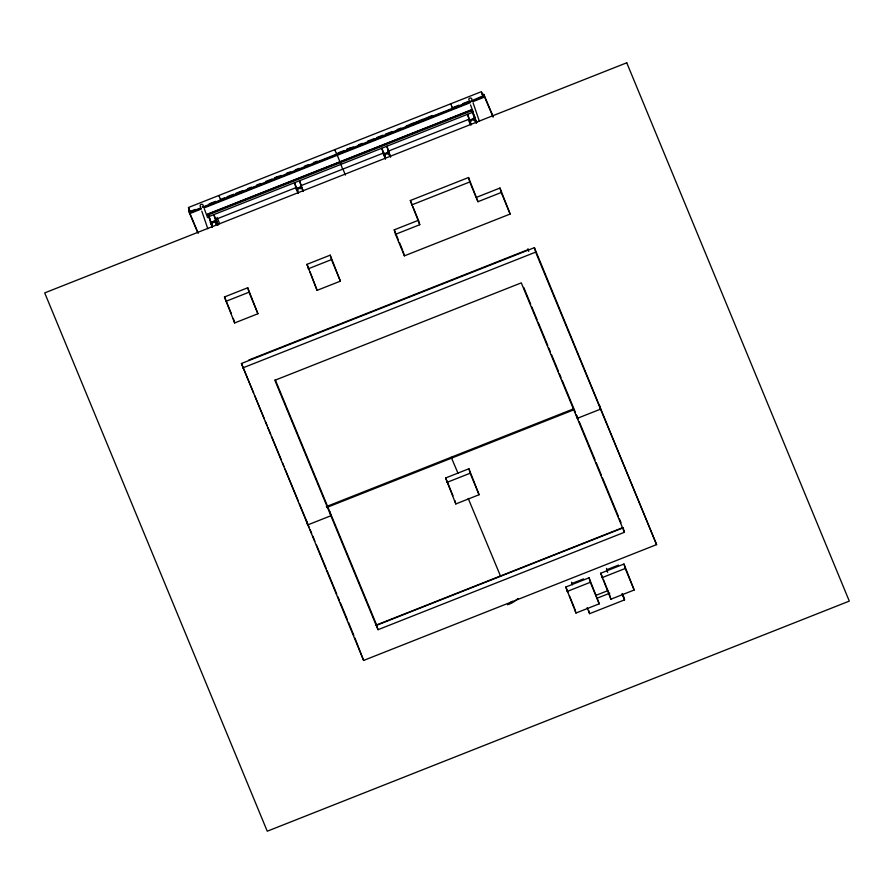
<?xml version="1.0" encoding="UTF-8"?>
<svg xmlns="http://www.w3.org/2000/svg" width="894" height="894" viewBox="0 0 894 894"><rect width="100%" height="100%" fill="white"/><g stroke="black" fill="none" stroke-linecap="round" stroke-linejoin="round"><path stroke-width="1.34" d="M214.012 221.321L215.555 220.561L213.856 214.616L217.912 224.439M299.747 187.427L301.278 186.667L299.591 180.722L303.234 191.372L302.664 190.053M387.057 152.908L388.588 152.148L386.901 146.214L390.533 156.863L389.974 155.545M472.781 119.014L474.323 118.254L471.864 109.638L208 213.945L211.096 224.17M483.051 95.624L483.252 96.34L481.363 91.691L188.388 207.509L189.338 210.068M197.708 232.507L189.439 212.94L188.857 210.917L189.83 210.526M482.794 94.708L483.766 94.328L492.918 115.985M274.436 177.906L278.313 176.375M346.872 149.276L350.75 147.733M410.245 124.221L414.134 122.679M419.308 120.634L423.186 119.103M428.36 117.058L432.238 115.527M191.361 210.939L195.183 209.431M209.162 203.843L215.543 201.373M220.639 199.362L224.506 197.842M227.054 196.758L233.524 194.277M236.072 193.193L242.542 190.713M247.672 188.612L251.549 187.148M256.679 185.047L260.567 183.583M265.697 181.482L272.167 178.99M274.715 177.917L281.185 175.436M286.337 173.391L290.204 171.871M295.355 169.826L299.211 168.307M304.362 166.262L308.229 164.742M313.358 162.641L317.247 161.177M337.854 153.019L344.302 150.483M346.85 149.399L353.32 146.918M358.449 144.817L362.338 143.353M367.468 141.252L373.927 138.76M376.486 137.687L382.945 135.195M385.493 134.122L391.963 131.63M397.115 129.596L400.981 128.065M406.133 126.032L410 124.501M415.129 122.411L419.007 120.947M424.136 118.846L428.025 117.382M453.772 107.202L458.868 105.19M462.69 103.67L467.774 101.659M190.053 211.61L190.254 212.169L200.435 207.978M202.972 206.972L469.205 101.715M473.027 100.206L482.905 95.837M189.439 212.94L201.072 208.336M203.664 207.307L484.336 96.351L483.766 94.328M189.718 213.61L201.351 209.006M203.944 207.989L470.389 102.654M472.982 101.625L484.615 97.021L493.142 117.181M208.268 214.895L472.133 110.588M296.048 187.606L215.8 219.332L217.499 225.266L215.555 220.561L210.459 222.572L212.403 227.277L211.051 222.528M301.222 185.561L384.062 152.807M387.94 151.276L469.484 119.036L470.836 123.797M296.83 190.277L296.193 188.679L301.278 186.667L303.234 191.372M384.141 155.757L383.492 154.159L388.588 152.148L390.533 156.863M469.875 121.863L469.227 120.265L474.323 118.254L476.267 122.97L474.58 117.025M499.969 188.042L510.139 214.035L404.401 255.84L395.494 234.306L419.755 224.718L410.324 200.524L468.523 177.515L477.955 201.709L501.243 192.501L499.969 188.042L476.692 197.25M411.586 204.983L469.797 181.963L468.523 177.515M224.461 296.964L247.75 287.756L257.919 313.749L234.641 322.946L224.461 296.964L231.278 313.425M306.921 264.367L330.21 255.159L340.379 281.152L317.091 290.349L306.921 264.367L309.022 269.429M395.494 234.306L394.232 229.847L418.481 220.259L412.872 206.693M225.735 301.412L249.013 292.215L247.75 287.756M308.195 268.815L331.473 259.618L330.21 255.159M248.811 360.036L528.198 249.582M241.436 363.5L534.4 247.672L656.587 544.614L363.623 660.431L241.436 363.5L253.672 393.092M242.699 367.948L535.662 252.13L534.4 247.672M326.366 506.585L573.434 408.916M326.735 507.479L573.792 409.821M445.637 477.966L468.914 468.758L479.083 494.74L455.806 503.948L445.637 477.966L452.967 495.689M446.899 482.414L470.188 473.217L468.914 468.758M375.625 625.331L622.738 527.639M378.006 629.7L376.732 625.241L623.129 527.829L624.403 532.288L378.006 629.7L274.883 380.274L521.291 282.862L624.403 532.288M571.948 583.503L583.581 578.899M606.87 569.69L618.514 565.097M565.779 587.034L589.068 577.826L599.237 603.819L575.959 613.027L565.779 587.034L567.88 592.096M600.712 573.233L623.99 564.025L634.159 590.006L610.881 599.215L600.712 573.233L602.277 577.032M567.053 591.493L590.331 582.285L589.068 577.826M601.975 577.68L625.252 568.483L623.99 564.025M595.974 595.337L607.618 590.744M596.823 598.309L609.753 593.203M587.157 607.696L589.627 613.675L624.548 599.874L622.347 593.605M468.992 117.863L467.54 114.331L469.227 120.265L470.847 119.785M383.269 151.757L381.805 148.225L383.492 154.159L385.113 153.679M296.439 187.449L294.495 182.734L296.193 188.679L297.803 188.198M210.459 222.572L212.068 222.081M452.643 108.364L452.476 107.649M220.695 199.865L220.349 199.116M190.198 211.923L190.064 211.386M457.996 473.25L451.191 457.236M482.972 95.859L482.235 94.272M190.009 211.677L189.64 210.638M475.709 121.651L476.267 122.97M470.613 123.663L471.172 124.981L469.227 120.265M384.878 157.556L385.448 158.875L383.749 152.93M297.568 192.065L298.138 193.383L296.786 188.634M211.844 225.958L212.403 227.277M474.848 116.991L471.92 109.839L208.056 214.158L209.9 218.739M339.988 162.004L336.524 153.366M188.857 210.917L198.233 233.312M451.995 106.922L452.23 107.492M336.3 153.321L335.328 150.918M220.371 199.161L219.399 196.747M484.336 96.351L484.615 97.021M535.662 252.13L656.587 544.614M471.864 109.638L473.105 112.622M476.826 122.467L472.624 112.32L208.76 216.627L212.437 225.512M501.243 192.501L510.139 214.035M468.344 119.55L470.456 124.646M450.811 103.771L451.079 104.576M523.75 287.443L530.69 304.217M531.751 306.798L537.093 319.694M538.154 322.276L547.754 345.509M548.827 348.09L550.425 351.957M551.486 354.538L558.426 371.312M559.488 373.893L561.086 377.76M562.158 380.341L575.49 412.592M576.552 415.162L578.139 419.007M579.2 421.566L595.08 459.974M596.142 462.533L601.427 475.34M602.489 477.899L618.369 516.307M619.43 518.866L621.017 522.711M469.797 181.963L477.955 201.709M625.252 568.483L634.159 590.006M622.079 593.895L624.548 599.874M603.327 579.558L609.082 593.493M590.331 582.285L599.237 603.819M410.324 200.524L411.855 204.223M569.444 595.896L574.16 607.305M383.492 154.159L385.448 158.875M394.232 229.847L398.422 239.983M399.473 242.52L402.613 250.119M470.188 473.217L479.083 494.74M342.76 168.642L345.419 175.079M342.648 169.178L339.932 161.792M500.461 575.982L468.21 498.427M331.473 259.618L340.379 281.152M296.193 188.679L298.138 193.383M310.062 271.966L317.091 290.349M249.013 292.215L257.919 313.749M217.052 217.421L219.689 223.791M215.733 218.482L218.371 224.863M208 213.945L209.241 216.94M275.218 379.693L376.732 625.241M189.763 210.839L188.578 207.855M254.734 395.673L264.311 418.839M265.373 421.409L266.971 425.265M268.032 427.846L270.692 434.272M271.765 436.853L281.342 460.019M282.403 462.589L284.001 466.456M285.063 469.026L298.361 501.199M299.423 503.769L309.011 526.957M310.073 529.539L311.682 533.405M312.744 535.987L314.878 541.149M316.476 545.016L326.075 568.238M327.148 570.819L336.747 594.041M337.809 596.622L339.418 600.5M340.48 603.081L347.42 619.855M348.481 622.425L353.812 635.332M354.884 637.914L363.623 660.431M622.76 594.655L623.755 597.069M451.995 106.945L451.068 104.542M189.394 210.045L189.584 210.682M474.323 118.254L474.96 119.852M388.588 152.148L389.236 153.746M301.278 186.667L301.926 188.265M215.555 220.561L216.192 222.159M482.302 94.25L481.609 92.462M473.384 112.566L470.523 104.933M207.587 217.644L204.391 209.095M201.809 211.163L207.821 228.775M335.127 150.371L335.351 150.941M219.41 196.769L219.041 195.752M473.094 102.866L479.441 121.383M599.304 404.68L600.578 409.139L577.3 418.336L576.339 414.995M527.952 248.722L528.7 251.359M606.501 568.394L607.629 572.35M609.607 594.756L610.881 599.215M588.788 610.714L589.627 613.675M571.579 582.195L572.328 584.832M574.686 608.568L575.959 613.027M418.481 220.259L419.755 224.718M403.138 251.382L404.401 255.84M454.856 500.606L455.806 503.948M329.629 511.301L330.892 515.749L307.614 524.957L306.34 520.498M233.368 318.499L234.641 322.946M517.928 598.477A14.516 8.471 -35.2 0 1 507.446 604.746M512.553 601.304A12.605 7.353 -35.2 0 1 509.669 602.746M212.213 224.819A1.956 1.822 -15.9 0 1 213.834 222.293A1.956 1.822 -15.9 0 1 215.957 224.327M297.948 190.936A1.956 1.822 -15.9 0 1 300.987 188.746M200.681 206.894A1.564 1.453 -15.9 0 1 200.647 204.659A1.564 1.453 -15.9 0 1 202.994 204.927A1.564 1.453 -15.9 0 1 202.223 207.073M470.881 121.584A1.956 1.822 -15.9 0 1 471.283 120.701M472.11 120.12A1.956 1.822 -15.9 0 1 474.625 121.081M385.247 156.416A1.956 1.822 -15.9 0 1 385.56 154.595M386.376 154.014A1.956 1.822 -15.9 0 1 388.89 154.975M470.132 100.944A1.564 1.453 -15.9 0 1 468.903 99.066A1.564 1.453 -15.9 0 1 471.138 98.184A1.564 1.453 -15.9 0 1 471.585 100.374M626.75 62.792L44.7 292.897L267.25 831.208L849.3 601.103L626.75 62.792"/></g></svg>
